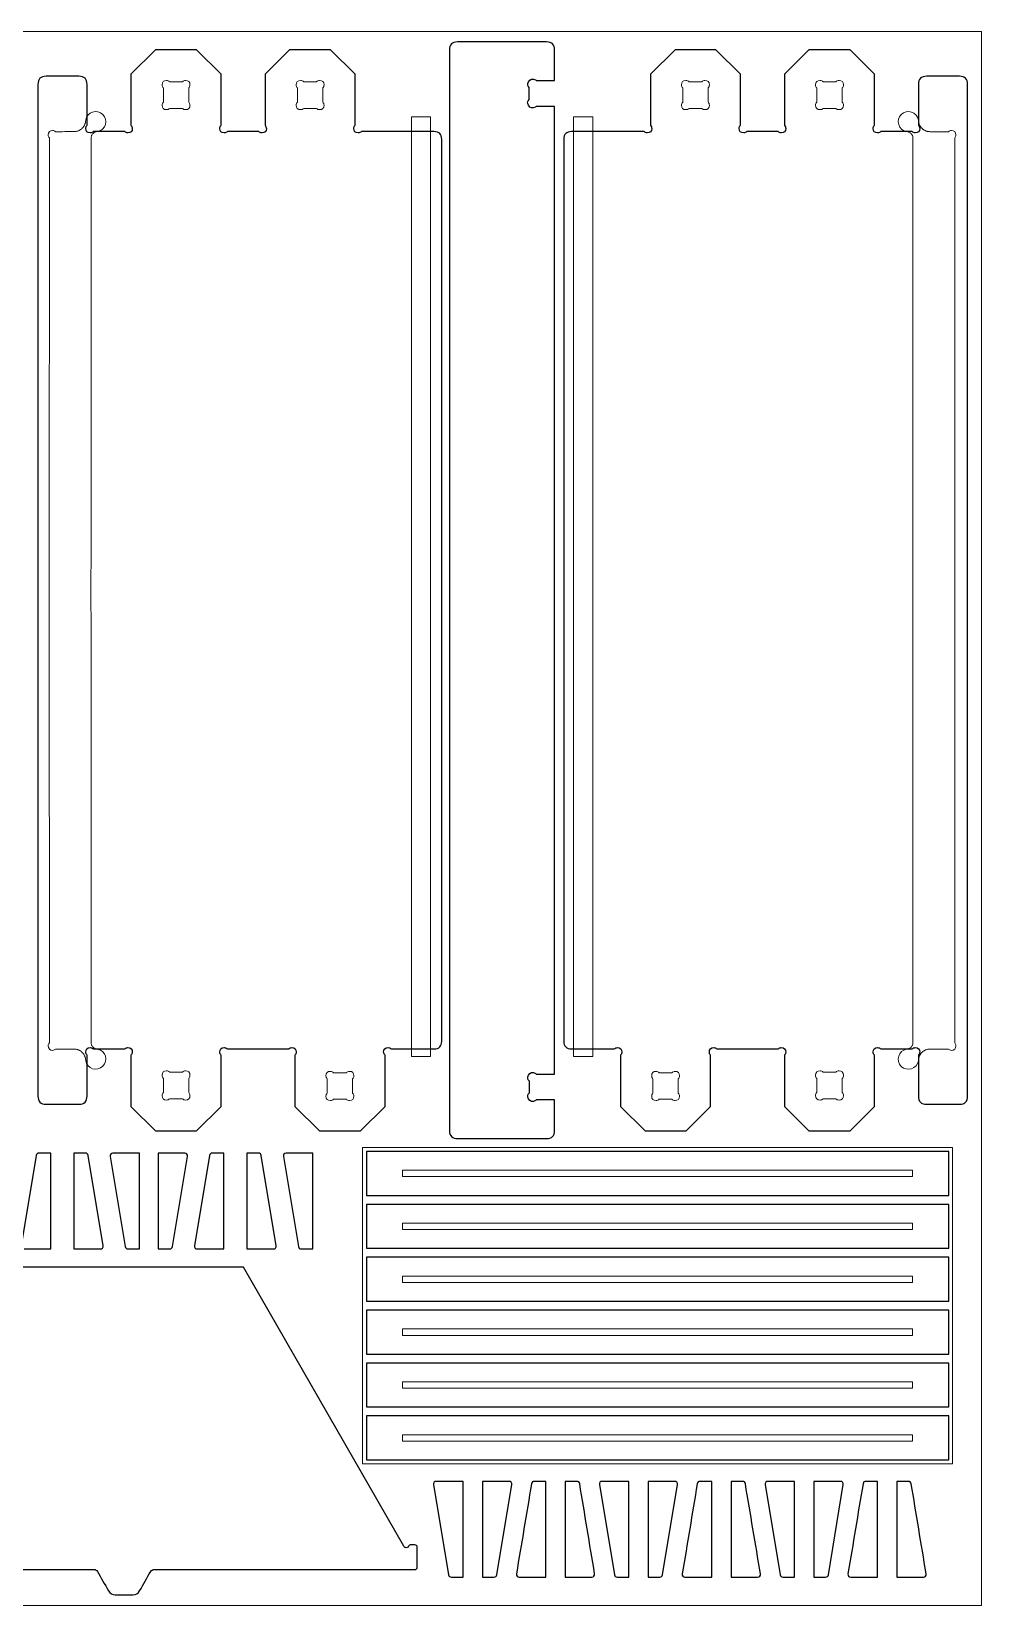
# Model space of a CAD drawing. Header units: millimetres. Extents: x 0 to 2438, y 0 to 1220.
# Drawn here: x 1702 to 2438, y 0 to 1220 of the extents above; entities that cross this region are included whole.
import ezdxf

# ---------------------------------------------------------------- set-up
doc = ezdxf.new("R2010")
doc.units = ezdxf.units.MM
doc.header["$MEASUREMENT"] = 0
doc.layers.add('Profile - outside', color=18, linetype='Continuous', true_color=0x000000)

msp = doc.modelspace()

# ---------------------------------------------------------------- linework, layer by layer
at = {"layer": 'Profile - outside', "color": 1, "lineweight": 0, "true_color": 0xff0007}
for p, q in [((0, 1220), (2438, 1220)), ((2438, 1220), (2438, 0)), ((2438, 0), (0, 0))]:
    msp.add_line(p, q, dxfattribs=at)
at = {"layer": 'Profile - outside', "color": 18, "true_color": 0x000000}
for p, q in [((2100.9, 1211.9), (2032, 1211.9)), ((1798, 1205.9), (1778.9, 1186.9)), ((1829.7, 1205.9), (1798, 1205.9)), ((1848.8, 1186.9), (1829.7, 1205.9)), ((1901.8, 1205.9), (1882.8, 1186.9)), ((1933.6, 1205.9), (1901.8, 1205.9)), ((1952.6, 1186.9), (1933.6, 1205.9)), ((2025.6, 1205.6), (2025.6, 368)), ((2107.2, 1181.9), (2107.2, 1205.6)), ((2200.5, 1205.9), (2181.4, 1186.9)), ((2232.2, 1205.9), (2200.5, 1205.9)), ((2251.3, 1186.9), (2232.2, 1205.9)), ((2304.3, 1205.9), (2285.3, 1186.9)), ((2336.1, 1205.9), (2304.3, 1205.9)), ((2355.1, 1186.9), (2336.1, 1205.9)), ((1738.6, 1185.3), (1713.2, 1185.3)), ((1778.9, 1186.9), (1778.9, 1147.3)), ((1848.8, 1147.3), (1848.8, 1186.9)), ((1882.8, 1186.9), (1882.8, 1147.3)), ((1952.6, 1147.3), (1952.6, 1186.9)), ((2181.4, 1186.9), (2181.4, 1147.3)), ((2251.3, 1147.3), (2251.3, 1186.9)), ((2285.3, 1186.9), (2285.3, 1147.3)), ((2355.1, 1147.3), (2355.1, 1186.9)), ((2420.9, 1185.3), (2395.5, 1185.3)), ((1706.8, 1178.9), (1706.8, 394.9)), ((1744.9, 1147.3), (1744.9, 1178.9)), ((2087.5, 1167.4), (2087.5, 1176.5)), ((2093, 1181.9), (2107.2, 1181.9)), ((2389.1, 1178.9), (2389.1, 1147.3)), ((2427.2, 394.9), (2427.2, 1178.9)), ((2107.2, 1161.9), (2092.9, 1161.9)), ((2107.2, 411.9), (2107.2, 1161.9)), ((1774.1, 1142.4), (1749.8, 1142.4)), ((1877.9, 1142.4), (1853.6, 1142.4)), ((2019.7, 437.4), (2019.7, 1136.4)), ((2114.3, 1136.4), (2114.3, 437.4)), ((2280.4, 1142.4), (2256.1, 1142.4)), ((2384.3, 1142.4), (2360, 1142.4)), ((1749.8, 431.4), (1774.1, 431.4)), ((1980.6, 431.4), (2013.7, 431.4)), ((2120.3, 431.4), (2153.4, 431.4)), ((2360, 431.4), (2384.3, 431.4)), ((1744.9, 394.9), (1744.9, 426.5)), ((1778.9, 426.5), (1778.9, 386.9)), ((1848.8, 386.9), (1848.8, 426.5)), ((1905.9, 426.5), (1905.9, 386.9)), ((1975.8, 386.9), (1975.8, 426.5)), ((2158.3, 426.5), (2158.3, 386.9)), ((2228.1, 386.9), (2228.1, 426.5)), ((2285.3, 426.5), (2285.3, 386.9)), ((2355.1, 386.9), (2355.1, 426.5)), ((2389.1, 426.5), (2389.1, 394.9)), ((2087.6, 397.3), (2087.6, 406.4)), ((2093, 411.9), (2107.2, 411.9)), ((2107.2, 391.9), (2093, 391.9)), ((2107.2, 368), (2107.2, 391.9)), ((1713.2, 388.5), (1738.6, 388.5)), ((1778.9, 386.9), (1798, 367.9)), ((1829.7, 367.9), (1848.8, 386.9)), ((1905.9, 386.9), (1925, 367.9)), ((1956.7, 367.9), (1975.8, 386.9)), ((2158.3, 386.9), (2177.3, 367.9)), ((2209.1, 367.9), (2228.1, 386.9)), ((2285.3, 386.9), (2304.3, 367.9)), ((2336.1, 367.9), (2355.1, 386.9)), ((2395.5, 388.5), (2420.9, 388.5)), ((1798, 367.9), (1829.7, 367.9)), ((1925, 367.9), (1956.7, 367.9)), ((2177.3, 367.9), (2209.1, 367.9)), ((2304.3, 367.9), (2336.1, 367.9)), ((2032, 361.9), (2100.9, 361.9)), ((1705.5, 348.7), (1693.9, 278.9)), ((1716.7, 350.6), (1707.6, 350.6)), ((1716.7, 276.4), (1716.7, 350.6)), ((1743.5, 350.6), (1734.5, 350.6)), ((1734.5, 350.6), (1734.5, 276.4)), ((1757.3, 278.9), (1745.6, 348.7)), ((1762.7, 348), (1774.4, 278.2)), ((1785.5, 350.6), (1764.9, 350.6)), ((1785.5, 276.4), (1785.5, 350.6)), ((1799.9, 350.6), (1799.9, 276.4)), ((1820.5, 350.6), (1799.9, 350.6)), ((1811, 278.2), (1822.7, 348)), ((1839.7, 348.7), (1828.1, 278.9)), ((1850.9, 350.6), (1841.9, 350.6)), ((1850.9, 276.4), (1850.9, 350.6)), ((1877.7, 350.6), (1868.7, 350.6)), ((1868.7, 350.6), (1868.7, 276.4)), ((1891.5, 278.9), (1879.9, 348.7)), ((1897, 348), (1908.6, 278.2)), ((1919.8, 350.6), (1899.1, 350.6)), ((1919.8, 276.4), (1919.8, 350.6)), ((2412.6, 351.9), (1961.3, 351.9)), ((1961.3, 351.9), (1961.3, 317.9)), ((2412.6, 317.9), (2412.6, 351.9)), ((1961.3, 317.9), (2412.6, 317.9)), ((2412.6, 310.9), (1961.3, 310.9)), ((1961.3, 310.9), (1961.3, 276.9)), ((2412.6, 276.9), (2412.6, 310.9)), ((1696, 276.4), (1716.7, 276.4)), ((1734.5, 276.4), (1755.1, 276.4)), ((1776.5, 276.4), (1785.5, 276.4)), ((1799.9, 276.4), (1808.9, 276.4)), ((1830.2, 276.4), (1850.9, 276.4)), ((1868.7, 276.4), (1889.4, 276.4)), ((1910.7, 276.4), (1919.8, 276.4)), ((1961.3, 276.9), (2412.6, 276.9)), ((2412.6, 269.9), (1961.3, 269.9)), ((1961.3, 269.9), (1961.3, 235.9)), ((2412.6, 235.9), (2412.6, 269.9)), ((1866, 262.3), (1680.8, 262.3)), ((1990.4, 45.9), (1866, 262.3)), ((1961.3, 235.9), (2412.6, 235.9)), ((2412.6, 228.9), (1961.3, 228.9)), ((1961.3, 228.9), (1961.3, 194.9)), ((2412.6, 194.9), (2412.6, 228.9)), ((1961.3, 194.9), (2412.6, 194.9)), ((2412.6, 187.9), (1961.3, 187.9)), ((1961.3, 187.9), (1961.3, 153.9)), ((2412.6, 153.9), (2412.6, 187.9)), ((1961.3, 153.9), (2412.6, 153.9)), ((2412.6, 146.9), (1961.3, 146.9)), ((1961.3, 146.9), (1961.3, 112.9)), ((2412.6, 112.9), (2412.6, 146.9)), ((1961.3, 112.9), (2412.6, 112.9)), ((2013.4, 93.7), (2025, 23.8)), ((2036.2, 96.2), (2015.5, 96.2)), ((2036.2, 22), (2036.2, 96.2)), ((2051.2, 96.2), (2051.2, 22)), ((2071.9, 96.2), (2051.2, 96.2)), ((2062.4, 23.8), (2074, 93.7)), ((2100.4, 96.2), (2091.4, 96.2)), ((2100.4, 22), (2100.4, 96.2)), ((2124.4, 96.2), (2115.4, 96.2)), ((2115.4, 96.2), (2115.4, 22)), ((2141.9, 93.7), (2153.5, 23.8)), ((2164.6, 96.2), (2144, 96.2)), ((2164.6, 22), (2164.6, 96.2)), ((2179.7, 96.2), (2179.7, 22)), ((2200.3, 96.2), (2179.7, 96.2)), ((2190.8, 23.8), (2202.5, 93.7)), ((2228.9, 96.2), (2219.9, 96.2)), ((2228.9, 22), (2228.9, 96.2)), ((2252.9, 96.2), (2243.9, 96.2)), ((2243.9, 96.2), (2243.9, 22)), ((2270.3, 93.7), (2281.9, 23.8)), ((2293.1, 96.2), (2272.5, 96.2)), ((2293.1, 22), (2293.1, 96.2)), ((2308.1, 96.2), (2308.1, 22)), ((2328.8, 96.2), (2308.1, 96.2)), ((2319.3, 23.8), (2330.9, 93.7)), ((2357.3, 96.2), (2348.3, 96.2)), ((2357.3, 22), (2357.3, 96.2)), ((2381.3, 96.2), (2372.3, 96.2)), ((2372.3, 96.2), (2372.3, 22)), ((1998.7, 47), (1995.7, 47)), ((2000.7, 29.9), (2000.7, 45)), ((1796.8, 27.9), (1998.7, 27.9)), ((2027.2, 22), (2036.2, 22)), ((2051.2, 22), (2060.2, 22)), ((2079.8, 22), (2100.4, 22)), ((2115.4, 22), (2136.1, 22)), ((2155.6, 22), (2164.6, 22)), ((2179.7, 22), (2188.7, 22)), ((2208.2, 22), (2228.9, 22)), ((2243.9, 22), (2264.5, 22)), ((2284.1, 22), (2293.1, 22)), ((2308.1, 22), (2317.1, 22)), ((2336.7, 22), (2357.3, 22)), ((2372.3, 22), (2393, 22)), ((1766.7, 8.4), (1780.4, 8.4))]:
    msp.add_line(p, q, dxfattribs=at)
at = {"layer": 'Profile - outside', "color": 30, "lineweight": 0, "true_color": 0xff7f00}
for p, q in [((1804, 1176.2), (1804, 1165.3)), ((1818.7, 1181), (1808.9, 1181)), ((1823.6, 1165.3), (1823.6, 1176.2)), ((1907.9, 1165.3), (1907.9, 1176.2)), ((1912.8, 1181), (1922.6, 1181)), ((1927.5, 1176.2), (1927.5, 1165.3)), ((2206.5, 1176.2), (2206.5, 1165.3)), ((2221.2, 1181), (2211.4, 1181)), ((2226.1, 1165.3), (2226.1, 1176.2)), ((2310.4, 1165.3), (2310.4, 1176.2)), ((2315.3, 1181), (2325.1, 1181)), ((2330, 1176.2), (2330, 1165.3)), ((1808.9, 1160.4), (1818.7, 1160.4)), ((1922.6, 1160.4), (1912.8, 1160.4)), ((2211.4, 1160.4), (2221.2, 1160.4)), ((2325.1, 1160.4), (2315.3, 1160.4)), ((1804, 397.6), (1804, 408.5)), ((1808.9, 413.4), (1818.7, 413.4)), ((1823.6, 408.5), (1823.6, 397.6)), ((1931, 408.1), (1931, 397.2)), ((1945.8, 413), (1935.9, 413)), ((1950.6, 397.2), (1950.6, 408.2)), ((2183.4, 397.2), (2183.4, 408.2)), ((2188.2, 413), (2198.1, 413)), ((2203, 408.1), (2203, 397.2)), ((2310.4, 408.5), (2310.4, 397.6)), ((2325.1, 413.4), (2315.3, 413.4)), ((2330, 397.6), (2330, 408.5)), ((1818.7, 392.8), (1808.9, 392.8)), ((1935.9, 392.4), (1945.8, 392.4)), ((2198.1, 392.4), (2188.2, 392.4)), ((2315.3, 392.8), (2325.1, 392.8))]:
    msp.add_line(p, q, dxfattribs=at)
at = {"layer": 'Profile - outside', "color": 5, "lineweight": 0, "true_color": 0x0000ff}
for p, q in [((1996.2, 1153.8), (2011, 1153.8)), ((1996.2, 425.6), (1996.2, 1153.8)), ((2011, 1153.8), (2011, 425.6)), ((2121.9, 425.6), (2121.9, 1153.8)), ((2121.9, 1153.8), (2136.7, 1153.8)), ((2136.7, 1153.8), (2136.7, 425.6)), ((2011, 425.6), (1996.2, 425.6)), ((2136.7, 425.6), (2121.9, 425.6))]:
    msp.add_line(p, q, dxfattribs=at)
at = {"layer": 'Profile - outside', "color": 4, "lineweight": 0, "true_color": 0x00ffff}
for p, q in [((2415.6, 354.9), (1958.3, 354.9)), ((1958.3, 354.9), (1958.3, 109.9)), ((2415.6, 109.9), (2415.6, 354.9)), ((1989.2, 332.4), (1989.2, 337.4)), ((1989.2, 337.4), (2384.6, 337.4)), ((2384.6, 332.4), (1989.2, 332.4)), ((2384.6, 337.4), (2384.6, 332.4)), ((1989.2, 291.4), (1989.2, 296.4)), ((1989.2, 296.4), (2384.6, 296.4)), ((2384.6, 296.4), (2384.6, 291.4)), ((2384.6, 291.4), (1989.2, 291.4)), ((1989.2, 250.4), (1989.2, 255.4)), ((1989.2, 255.4), (2384.6, 255.4)), ((2384.6, 250.4), (1989.2, 250.4)), ((2384.6, 255.4), (2384.6, 250.4)), ((1989.2, 209.4), (1989.2, 214.4)), ((1989.2, 214.4), (2384.6, 214.4)), ((2384.6, 209.4), (1989.2, 209.4)), ((2384.6, 214.4), (2384.6, 209.4)), ((1989.2, 168.4), (1989.2, 173.4)), ((1989.2, 173.4), (2384.6, 173.4)), ((2384.6, 173.4), (2384.6, 168.4)), ((2384.6, 168.4), (1989.2, 168.4)), ((1989.2, 127.4), (1989.2, 132.4)), ((1989.2, 132.4), (2384.6, 132.4)), ((2384.6, 127.4), (1989.2, 127.4)), ((2384.6, 132.4), (2384.6, 127.4)), ((1958.3, 109.9), (2415.6, 109.9))]:
    msp.add_line(p, q, dxfattribs=at)
at = {"layer": 'Profile - outside', "color": 5, "lineweight": 0, "true_color": 0x0000ff}
for points in [[(1715.7, 436.2), (1715.6, 786.8), (1715.7, 1137.5)], [(2417.2, 1137.5), (2417.2, 786.8), (2417.2, 436.2)]]:
    msp.add_lwpolyline(points, dxfattribs=at)
at = {"layer": 'Profile - outside', "color": 18, "true_color": 0x000000}
for points in [[(1853.6, 431.4), (1858.3, 431.4), (1896.4, 431.4), (1901.1, 431.4)], [(2233, 431.4), (2237.6, 431.4), (2275.7, 431.4), (2280.4, 431.4)]]:
    msp.add_lwpolyline(points, dxfattribs=at)
for points in [[(2032, 1211.9), (2027.7, 1211.9), (2025.6, 1209.8), (2025.6, 1205.6)], [(2107.2, 1205.6), (2107.2, 1209.8), (2105.1, 1211.9), (2100.9, 1211.9)], [(1713.2, 1185.3), (1708.9, 1185.3), (1706.8, 1183.2), (1706.8, 1178.9)], [(1744.9, 1178.9), (1744.9, 1183.2), (1742.8, 1185.3), (1738.6, 1185.3)], [(2087, 1181), (2088.3, 1183.3), (2090.1, 1183.8), (2092.4, 1182.5)], [(2395.5, 1185.3), (2391.2, 1185.3), (2389.1, 1183.2), (2389.1, 1178.9)], [(2427.2, 1178.9), (2427.2, 1183.2), (2425.1, 1185.3), (2420.9, 1185.3)], [(2087.5, 1176.5), (2086.2, 1177.8), (2086, 1179.3), (2087, 1181)], [(2092.4, 1182.5), (2092.7, 1182.3), (2092.9, 1182.1), (2093, 1181.9)], [(2086.9, 1162.8), (2085.9, 1164.5), (2086.1, 1166.1), (2087.5, 1167.4)], [(2092.3, 1161.4), (2090, 1160), (2088.2, 1160.5), (2086.9, 1162.8)], [(2092.9, 1161.9), (2092.8, 1161.7), (2092.6, 1161.5), (2092.3, 1161.4)], [(1743.9, 1144.8), (1743.9, 1145.8), (1744.2, 1146.6), (1744.9, 1147.3)], [(1778.9, 1147.3), (1779.6, 1146.6), (1779.9, 1145.8), (1779.9, 1144.8)], [(1847.7, 1144.8), (1847.7, 1145.8), (1848.1, 1146.6), (1848.8, 1147.3)], [(1882.8, 1147.3), (1883.4, 1146.6), (1883.8, 1145.8), (1883.8, 1144.8)], [(1951.6, 1144.8), (1951.6, 1145.8), (1951.9, 1146.6), (1952.6, 1147.3)], [(2181.4, 1147.3), (2182.1, 1146.6), (2182.4, 1145.8), (2182.4, 1144.8)], [(2250.2, 1144.8), (2250.2, 1145.8), (2250.6, 1146.6), (2251.3, 1147.3)], [(2285.3, 1147.3), (2285.9, 1146.6), (2286.3, 1145.8), (2286.3, 1144.8)], [(2354.1, 1144.8), (2354.1, 1145.8), (2354.4, 1146.6), (2355.1, 1147.3)], [(2389.1, 1147.3), (2389.8, 1146.6), (2390.1, 1145.8), (2390.1, 1144.8)], [(1747.3, 1141.4), (1745, 1141.4), (1743.9, 1142.5), (1743.9, 1144.8)], [(1749.8, 1142.4), (1749.1, 1141.7), (1748.3, 1141.4), (1747.3, 1141.4)], [(1776.5, 1141.4), (1775.5, 1141.4), (1774.7, 1141.7), (1774.1, 1142.4)], [(1779.9, 1144.8), (1779.9, 1142.5), (1778.8, 1141.4), (1776.5, 1141.4)], [(1851.2, 1141.4), (1848.9, 1141.4), (1847.7, 1142.5), (1847.7, 1144.8)], [(1853.6, 1142.4), (1852.9, 1141.7), (1852.1, 1141.4), (1851.2, 1141.4)], [(1880.3, 1141.4), (1879.4, 1141.4), (1878.6, 1141.7), (1877.9, 1142.4)], [(1883.8, 1144.8), (1883.8, 1142.5), (1882.6, 1141.4), (1880.3, 1141.4)], [(1955, 1141.4), (1952.7, 1141.4), (1951.6, 1142.5), (1951.6, 1144.8)], [(1957.5, 1142.4), (1956.8, 1141.7), (1956, 1141.4), (1955, 1141.4)], [(2013.7, 1142.4), (1995, 1142.4), (1976.2, 1142.4), (1957.5, 1142.4)], [(2019.7, 1136.4), (2019.7, 1140.4), (2017.7, 1142.4), (2013.7, 1142.4)], [(2120.3, 1142.4), (2116.3, 1142.4), (2114.3, 1140.4), (2114.3, 1136.4)], [(2176.6, 1142.4), (2157.8, 1142.4), (2139.1, 1142.4), (2120.3, 1142.4)], [(2179, 1141.4), (2178, 1141.4), (2177.2, 1141.7), (2176.6, 1142.4)], [(2182.4, 1144.8), (2182.4, 1142.5), (2181.3, 1141.4), (2179, 1141.4)], [(2253.7, 1141.4), (2251.4, 1141.4), (2250.2, 1142.5), (2250.2, 1144.8)], [(2256.1, 1142.4), (2255.4, 1141.7), (2254.6, 1141.4), (2253.7, 1141.4)], [(2282.8, 1141.4), (2281.9, 1141.4), (2281.1, 1141.7), (2280.4, 1142.4)], [(2286.3, 1144.8), (2286.3, 1142.5), (2285.1, 1141.4), (2282.8, 1141.4)], [(2357.5, 1141.4), (2355.2, 1141.4), (2354.1, 1142.5), (2354.1, 1144.8)], [(2360, 1142.4), (2359.3, 1141.7), (2358.5, 1141.4), (2357.5, 1141.4)], [(2386.7, 1141.4), (2385.7, 1141.4), (2384.9, 1141.7), (2384.3, 1142.4)], [(2390.1, 1144.8), (2390.1, 1142.5), (2389, 1141.4), (2386.7, 1141.4)], [(1743.9, 429), (1743.9, 431.2), (1745, 432.4), (1747.3, 432.4)], [(1744.9, 426.5), (1744.2, 427.2), (1743.9, 428), (1743.9, 429)], [(1747.3, 432.4), (1748.3, 432.4), (1749.1, 432), (1749.8, 431.4)], [(1774.1, 431.4), (1774.7, 432), (1775.5, 432.4), (1776.5, 432.4)], [(1776.5, 432.4), (1778.8, 432.4), (1779.9, 431.2), (1779.9, 429)], [(1779.9, 429), (1779.9, 428), (1779.6, 427.2), (1778.9, 426.5)], [(1847.7, 429), (1847.7, 431.2), (1848.9, 432.4), (1851.2, 432.4)], [(1848.8, 426.5), (1848.1, 427.2), (1847.7, 428), (1847.7, 429)], [(1851.2, 432.4), (1852.1, 432.4), (1852.9, 432), (1853.6, 431.4)], [(1901.1, 431.4), (1901.7, 432), (1902.5, 432.4), (1903.5, 432.4)], [(1903.5, 432.4), (1905.8, 432.4), (1906.9, 431.2), (1906.9, 429)], [(1906.9, 429), (1906.9, 428), (1906.6, 427.2), (1905.9, 426.5)], [(1974.7, 429), (1974.7, 431.2), (1975.9, 432.4), (1978.2, 432.4)], [(1975.8, 426.5), (1975.1, 427.2), (1974.7, 428), (1974.7, 429)], [(1978.2, 432.4), (1979.1, 432.4), (1979.9, 432), (1980.6, 431.4)], [(2013.7, 431.4), (2017.7, 431.4), (2019.7, 433.4), (2019.7, 437.4)], [(2114.3, 437.4), (2114.3, 433.4), (2116.3, 431.4), (2120.3, 431.4)], [(2153.4, 431.4), (2154.1, 432), (2154.9, 432.4), (2155.8, 432.4)], [(2155.8, 432.4), (2158.1, 432.4), (2159.3, 431.2), (2159.3, 429)], [(2159.3, 429), (2159.3, 428), (2158.9, 427.2), (2158.3, 426.5)], [(2227.1, 429), (2227.1, 431.2), (2228.2, 432.4), (2230.5, 432.4)], [(2228.1, 426.5), (2227.4, 427.2), (2227.1, 428), (2227.1, 429)], [(2230.5, 432.4), (2231.5, 432.4), (2232.3, 432), (2233, 431.4)], [(2280.4, 431.4), (2281.1, 432), (2281.9, 432.4), (2282.8, 432.4)], [(2282.8, 432.4), (2285.1, 432.4), (2286.3, 431.2), (2286.3, 429)], [(2286.3, 429), (2286.3, 428), (2285.9, 427.2), (2285.3, 426.5)], [(2354.1, 429), (2354.1, 431.2), (2355.2, 432.4), (2357.5, 432.4)], [(2355.1, 426.5), (2354.4, 427.2), (2354.1, 428), (2354.1, 429)], [(2357.5, 432.4), (2358.5, 432.4), (2359.3, 432), (2360, 431.4)], [(2384.3, 431.4), (2384.9, 432), (2385.7, 432.4), (2386.7, 432.4)], [(2386.7, 432.4), (2389, 432.4), (2390.1, 431.2), (2390.1, 429)], [(2390.1, 429), (2390.1, 428), (2389.8, 427.2), (2389.1, 426.5)], [(2087.6, 406.4), (2086.2, 407.7), (2086, 409.3), (2087, 411)], [(2087, 411), (2088.3, 413.3), (2090.1, 413.7), (2092.4, 412.4)], [(2092.4, 412.4), (2092.7, 412.3), (2092.9, 412.1), (2093, 411.9)], [(1706.8, 394.9), (1706.8, 390.6), (1708.9, 388.5), (1713.2, 388.5)], [(1738.6, 388.5), (1742.8, 388.5), (1744.9, 390.6), (1744.9, 394.9)], [(2087, 392.8), (2086, 394.5), (2086.2, 396), (2087.6, 397.3)], [(2092.4, 391.3), (2090.1, 390), (2088.3, 390.5), (2087, 392.8)], [(2093, 391.9), (2092.9, 391.7), (2092.7, 391.5), (2092.4, 391.3)], [(2389.1, 394.9), (2389.1, 390.6), (2391.2, 388.5), (2395.5, 388.5)], [(2420.9, 388.5), (2425.1, 388.5), (2427.2, 390.6), (2427.2, 394.9)], [(2025.6, 368), (2025.8, 363.9), (2027.9, 361.9), (2032, 361.9)], [(2100.9, 361.9), (2105, 361.9), (2107.1, 363.9), (2107.2, 368)], [(1707.6, 350.6), (1706.4, 350.6), (1705.7, 350), (1705.5, 348.7)], [(1745.6, 348.7), (1745.4, 350), (1744.7, 350.6), (1743.5, 350.6)], [(1763.2, 349.8), (1762.8, 349.3), (1762.6, 348.7), (1762.7, 348)], [(1764.9, 350.6), (1764.2, 350.6), (1763.6, 350.3), (1763.2, 349.8)], [(1822.2, 349.8), (1821.7, 350.3), (1821.2, 350.6), (1820.5, 350.6)], [(1822.7, 348), (1822.8, 348.7), (1822.6, 349.3), (1822.2, 349.8)], [(1841.9, 350.6), (1840.7, 350.6), (1839.9, 350), (1839.7, 348.7)], [(1879.9, 348.7), (1879.7, 350), (1878.9, 350.6), (1877.7, 350.6)], [(1897.4, 349.8), (1897, 349.3), (1896.8, 348.7), (1897, 348)], [(1899.1, 350.6), (1898.4, 350.6), (1897.9, 350.3), (1897.4, 349.8)], [(1755.1, 276.4), (1755.8, 276.4), (1756.3, 276.6), (1756.8, 277.1)], [(1756.8, 277.1), (1757.2, 277.6), (1757.4, 278.2), (1757.3, 278.9)], [(1774.4, 278.2), (1774.6, 277), (1775.3, 276.4), (1776.5, 276.4)], [(1808.9, 276.4), (1810.1, 276.4), (1810.8, 277), (1811, 278.2)], [(1828.1, 278.9), (1828, 278.2), (1828.2, 277.6), (1828.6, 277.1)], [(1828.6, 277.1), (1829, 276.6), (1829.6, 276.4), (1830.2, 276.4)], [(1889.4, 276.4), (1890, 276.4), (1890.6, 276.6), (1891, 277.1)], [(1891, 277.1), (1891.5, 277.6), (1891.6, 278.2), (1891.5, 278.9)], [(1908.6, 278.2), (1908.8, 277), (1909.5, 276.4), (1910.7, 276.4)], [(2013.9, 95.5), (2013.4, 94.9), (2013.3, 94.4), (2013.4, 93.7)], [(2015.5, 96.2), (2014.9, 96.2), (2014.3, 96), (2013.9, 95.5)], [(2073.5, 95.5), (2073.1, 96), (2072.5, 96.2), (2071.9, 96.2)], [(2074, 93.7), (2074.1, 94.4), (2073.9, 94.9), (2073.5, 95.5)], [(2089.3, 94.4), (2085.4, 71.1), (2081.5, 47.8), (2077.6, 24.6)], [(2091.4, 96.2), (2090.2, 96.2), (2089.5, 95.6), (2089.3, 94.4)], [(2126.6, 94.4), (2126.4, 95.6), (2125.7, 96.2), (2124.4, 96.2)], [(2138.2, 24.6), (2134.3, 47.8), (2130.5, 71.1), (2126.6, 94.4)], [(2142.3, 95.5), (2141.9, 94.9), (2141.7, 94.4), (2141.9, 93.7)], [(2144, 96.2), (2143.3, 96.2), (2142.8, 96), (2142.3, 95.5)], [(2202, 95.5), (2201.5, 96), (2201, 96.2), (2200.3, 96.2)], [(2202.5, 93.7), (2202.6, 94.4), (2202.4, 94.9), (2202, 95.5)], [(2217.7, 94.4), (2213.8, 71.1), (2210, 47.8), (2206.1, 24.6)], [(2219.9, 96.2), (2218.6, 96.2), (2217.9, 95.6), (2217.7, 94.4)], [(2255, 94.4), (2254.8, 95.6), (2254.1, 96.2), (2252.9, 96.2)], [(2266.7, 24.6), (2262.8, 47.8), (2258.9, 71.1), (2255, 94.4)], [(2270.8, 95.5), (2270.4, 94.9), (2270.2, 94.4), (2270.3, 93.7)], [(2272.5, 96.2), (2271.8, 96.2), (2271.2, 96), (2270.8, 95.5)], [(2330.4, 95.5), (2330, 96), (2329.4, 96.2), (2328.8, 96.2)], [(2330.9, 93.7), (2331, 94.4), (2330.9, 94.9), (2330.4, 95.5)], [(2346.2, 94.4), (2342.3, 71.1), (2338.4, 47.8), (2334.5, 24.6)], [(2348.3, 96.2), (2347.1, 96.2), (2346.4, 95.6), (2346.2, 94.4)], [(2383.5, 94.4), (2383.3, 95.6), (2382.6, 96.2), (2381.3, 96.2)], [(2395.1, 24.6), (2391.2, 47.8), (2387.4, 71.1), (2383.5, 94.4)], [(1992.2, 44.8), (1991.3, 44.8), (1990.7, 45.1), (1990.4, 45.9)], [(1993.9, 45.9), (1993.6, 45.1), (1993, 44.8), (1992.2, 44.8)], [(1995.7, 47), (1994.9, 47), (1994.3, 46.6), (1993.9, 45.9)], [(2000.7, 45), (2000.7, 46.4), (2000, 47), (1998.7, 47)], [(1548.4, 27.9), (1615.7, 27.9), (1683, 27.9), (1750.3, 27.9)], [(1750.3, 27.9), (1751.4, 27.9), (1752.3, 27.4), (1752.9, 26.4)], [(1752.9, 26.4), (1755.7, 21.4), (1758.6, 16.4), (1761.5, 11.4)], [(1785.6, 11.4), (1788.5, 16.4), (1791.3, 21.4), (1794.2, 26.4)], [(1794.2, 26.4), (1794.8, 27.4), (1795.7, 27.9), (1796.8, 27.9)], [(1998.7, 27.9), (2000, 27.9), (2000.7, 28.6), (2000.7, 29.9)], [(2077.6, 24.6), (2077.5, 23.9), (2077.7, 23.3), (2078.1, 22.8)], [(2137.7, 22.8), (2138.2, 23.3), (2138.3, 23.9), (2138.2, 24.6)], [(2206.1, 24.6), (2206, 23.9), (2206.1, 23.3), (2206.6, 22.8)], [(2266.2, 22.8), (2266.6, 23.3), (2266.8, 23.9), (2266.7, 24.6)], [(2334.5, 24.6), (2334.4, 23.9), (2334.6, 23.3), (2335, 22.8)], [(2394.6, 22.8), (2395.1, 23.3), (2395.2, 23.9), (2395.1, 24.6)], [(2025, 23.8), (2025.2, 22.6), (2026, 22), (2027.2, 22)], [(2060.2, 22), (2061.4, 22), (2062.2, 22.6), (2062.4, 23.8)], [(2078.1, 22.8), (2078.5, 22.3), (2079.1, 22), (2079.8, 22)], [(2136.1, 22), (2136.7, 22), (2137.3, 22.3), (2137.7, 22.8)], [(2153.5, 23.8), (2153.7, 22.6), (2154.4, 22), (2155.6, 22)], [(2188.7, 22), (2189.9, 22), (2190.6, 22.6), (2190.8, 23.8)], [(2206.6, 22.8), (2207, 22.3), (2207.6, 22), (2208.2, 22)], [(2264.5, 22), (2265.2, 22), (2265.8, 22.3), (2266.2, 22.8)], [(2281.9, 23.8), (2282.1, 22.6), (2282.9, 22), (2284.1, 22)], [(2317.1, 22), (2318.3, 22), (2319.1, 22.6), (2319.3, 23.8)], [(2335, 22.8), (2335.5, 22.3), (2336, 22), (2336.7, 22)], [(2393, 22), (2393.7, 22), (2394.2, 22.3), (2394.6, 22.8)], [(1761.5, 11.4), (1762.7, 9.4), (1764.4, 8.4), (1766.7, 8.4)], [(1780.4, 8.4), (1782.7, 8.4), (1784.4, 9.4), (1785.6, 11.4)]]:
    msp.add_open_spline(points, degree=3, dxfattribs=at)
at = {"layer": 'Profile - outside', "color": 30, "lineweight": 0, "true_color": 0xff7f00}
for points in [[(1806.4, 1182), (1804.2, 1182), (1803, 1180.9), (1803, 1178.6)], [(1803, 1178.6), (1803, 1177.7), (1803.3, 1176.8), (1804, 1176.2)], [(1808.9, 1181), (1808.2, 1181.7), (1807.4, 1182), (1806.4, 1182)], [(1821.1, 1182), (1820.2, 1182), (1819.4, 1181.7), (1818.7, 1181)], [(1824.6, 1178.6), (1824.6, 1180.9), (1823.4, 1182), (1821.1, 1182)], [(1823.6, 1176.2), (1824.2, 1176.8), (1824.6, 1177.7), (1824.6, 1178.6)], [(1906.9, 1178.6), (1906.9, 1180.9), (1908.1, 1182), (1910.4, 1182)], [(1907.9, 1176.2), (1907.3, 1176.8), (1906.9, 1177.7), (1906.9, 1178.6)], [(1910.4, 1182), (1911.3, 1182), (1912.1, 1181.7), (1912.8, 1181)], [(1922.6, 1181), (1923.3, 1181.7), (1924.1, 1182), (1925.1, 1182)], [(1925.1, 1182), (1927.4, 1182), (1928.5, 1180.9), (1928.5, 1178.6)], [(1928.5, 1178.6), (1928.5, 1177.7), (1928.2, 1176.8), (1927.5, 1176.2)], [(2208.9, 1182), (2206.7, 1182), (2205.5, 1180.9), (2205.5, 1178.6)], [(2205.5, 1178.6), (2205.5, 1177.7), (2205.8, 1176.8), (2206.5, 1176.2)], [(2211.4, 1181), (2210.7, 1181.7), (2209.9, 1182), (2208.9, 1182)], [(2223.7, 1182), (2222.7, 1182), (2221.9, 1181.7), (2221.2, 1181)], [(2227.1, 1178.6), (2227.1, 1180.9), (2225.9, 1182), (2223.7, 1182)], [(2226.1, 1176.2), (2226.7, 1176.8), (2227.1, 1177.7), (2227.1, 1178.6)], [(2309.4, 1178.6), (2309.4, 1180.9), (2310.6, 1182), (2312.9, 1182)], [(2310.4, 1176.2), (2309.8, 1176.8), (2309.4, 1177.7), (2309.4, 1178.6)], [(2312.9, 1182), (2313.8, 1182), (2314.6, 1181.7), (2315.3, 1181)], [(2325.1, 1181), (2325.8, 1181.7), (2326.6, 1182), (2327.6, 1182)], [(2327.6, 1182), (2329.9, 1182), (2331, 1180.9), (2331, 1178.6)], [(2331, 1178.6), (2331, 1177.7), (2330.7, 1176.8), (2330, 1176.2)], [(1804, 1165.3), (1803.3, 1164.6), (1803, 1163.8), (1803, 1162.8)], [(1803, 1162.8), (1803, 1160.5), (1804.2, 1159.4), (1806.4, 1159.4)], [(1806.4, 1159.4), (1807.4, 1159.4), (1808.2, 1159.7), (1808.9, 1160.4)], [(1818.7, 1160.4), (1819.4, 1159.7), (1820.2, 1159.4), (1821.2, 1159.4)], [(1821.2, 1159.4), (1823.4, 1159.4), (1824.6, 1160.5), (1824.6, 1162.8)], [(1824.6, 1162.8), (1824.6, 1163.8), (1824.2, 1164.6), (1823.6, 1165.3)], [(1906.9, 1162.8), (1906.9, 1163.8), (1907.3, 1164.6), (1907.9, 1165.3)], [(1910.4, 1159.4), (1908.1, 1159.4), (1906.9, 1160.5), (1906.9, 1162.8)], [(1912.8, 1160.4), (1912.1, 1159.7), (1911.3, 1159.4), (1910.4, 1159.4)], [(1925.1, 1159.4), (1924.1, 1159.4), (1923.3, 1159.7), (1922.6, 1160.4)], [(1928.5, 1162.8), (1928.5, 1160.5), (1927.3, 1159.4), (1925.1, 1159.4)], [(1927.5, 1165.3), (1928.2, 1164.6), (1928.5, 1163.8), (1928.5, 1162.8)], [(2206.5, 1165.3), (2205.8, 1164.6), (2205.5, 1163.8), (2205.5, 1162.8)], [(2205.5, 1162.8), (2205.5, 1160.5), (2206.7, 1159.4), (2208.9, 1159.4)], [(2208.9, 1159.4), (2209.9, 1159.4), (2210.7, 1159.7), (2211.4, 1160.4)], [(2221.2, 1160.4), (2221.9, 1159.7), (2222.7, 1159.4), (2223.7, 1159.4)], [(2223.7, 1159.4), (2225.9, 1159.4), (2227.1, 1160.5), (2227.1, 1162.8)], [(2227.1, 1162.8), (2227.1, 1163.8), (2226.7, 1164.6), (2226.1, 1165.3)], [(2309.4, 1162.8), (2309.4, 1163.8), (2309.8, 1164.6), (2310.4, 1165.3)], [(2312.9, 1159.4), (2310.6, 1159.4), (2309.4, 1160.5), (2309.4, 1162.8)], [(2315.3, 1160.4), (2314.6, 1159.7), (2313.8, 1159.4), (2312.9, 1159.4)], [(2327.6, 1159.4), (2326.6, 1159.4), (2325.8, 1159.7), (2325.1, 1160.4)], [(2331, 1162.8), (2331, 1160.5), (2329.8, 1159.4), (2327.6, 1159.4)], [(2330, 1165.3), (2330.7, 1164.6), (2331, 1163.8), (2331, 1162.8)], [(1803, 411), (1803, 413.2), (1804.2, 414.4), (1806.4, 414.4)], [(1804, 408.5), (1803.3, 409.2), (1803, 410), (1803, 411)], [(1806.4, 414.4), (1807.4, 414.4), (1808.2, 414.1), (1808.9, 413.4)], [(1818.7, 413.4), (1819.4, 414), (1820.2, 414.4), (1821.2, 414.4)], [(1821.2, 414.4), (1823.4, 414.4), (1824.6, 413.2), (1824.6, 411)], [(1824.6, 411), (1824.6, 410), (1824.2, 409.2), (1823.6, 408.5)], [(1933.5, 414), (1931.2, 414), (1930, 412.9), (1930, 410.6)], [(1930, 410.6), (1930, 409.6), (1930.4, 408.8), (1931, 408.1)], [(1935.9, 413), (1935.2, 413.7), (1934.4, 414), (1933.5, 414)], [(1948.2, 414), (1947.2, 414), (1946.4, 413.7), (1945.8, 413)], [(1951.6, 410.6), (1951.6, 412.9), (1950.5, 414), (1948.2, 414)], [(1950.6, 408.2), (1951.3, 408.8), (1951.6, 409.6), (1951.6, 410.6)], [(2182.4, 410.6), (2182.4, 412.9), (2183.5, 414), (2185.8, 414)], [(2183.4, 408.2), (2182.7, 408.8), (2182.4, 409.6), (2182.4, 410.6)], [(2185.8, 414), (2186.8, 414), (2187.6, 413.7), (2188.2, 413)], [(2198.1, 413), (2198.8, 413.7), (2199.6, 414), (2200.5, 414)], [(2200.5, 414), (2202.8, 414), (2204, 412.9), (2204, 410.6)], [(2204, 410.6), (2204, 409.6), (2203.6, 408.8), (2203, 408.1)], [(2312.9, 414.4), (2310.6, 414.4), (2309.4, 413.2), (2309.4, 411)], [(2309.4, 411), (2309.4, 410), (2309.8, 409.2), (2310.4, 408.5)], [(2315.3, 413.4), (2314.6, 414), (2313.8, 414.4), (2312.9, 414.4)], [(2327.6, 414.4), (2326.6, 414.4), (2325.8, 414.1), (2325.1, 413.4)], [(2331, 411), (2331, 413.2), (2329.8, 414.4), (2327.6, 414.4)], [(2330, 408.5), (2330.7, 409.2), (2331, 410), (2331, 411)], [(1803, 395.2), (1803, 396.1), (1803.3, 396.9), (1804, 397.6)], [(1806.4, 391.8), (1804.2, 391.8), (1803, 392.9), (1803, 395.2)], [(1808.9, 392.8), (1808.2, 392.1), (1807.4, 391.8), (1806.4, 391.8)], [(1821.1, 391.8), (1820.2, 391.8), (1819.4, 392.1), (1818.7, 392.8)], [(1824.6, 395.2), (1824.6, 392.9), (1823.4, 391.8), (1821.1, 391.8)], [(1823.6, 397.6), (1824.2, 396.9), (1824.6, 396.1), (1824.6, 395.2)], [(1931, 397.2), (1930.4, 396.6), (1930, 395.8), (1930, 394.8)], [(1930, 394.8), (1930, 392.5), (1931.2, 391.4), (1933.5, 391.4)], [(1933.5, 391.4), (1934.4, 391.4), (1935.2, 391.7), (1935.9, 392.4)], [(1945.8, 392.4), (1946.4, 391.7), (1947.2, 391.4), (1948.2, 391.4)], [(1948.2, 391.4), (1950.5, 391.4), (1951.6, 392.5), (1951.6, 394.8)], [(1951.6, 394.8), (1951.6, 395.8), (1951.3, 396.6), (1950.6, 397.2)], [(2182.4, 394.8), (2182.4, 395.8), (2182.7, 396.6), (2183.4, 397.2)], [(2185.8, 391.4), (2183.5, 391.4), (2182.4, 392.5), (2182.4, 394.8)], [(2188.2, 392.4), (2187.6, 391.7), (2186.8, 391.4), (2185.8, 391.4)], [(2200.5, 391.4), (2199.6, 391.4), (2198.8, 391.7), (2198.1, 392.4)], [(2204, 394.8), (2204, 392.5), (2202.8, 391.4), (2200.5, 391.4)], [(2203, 397.2), (2203.6, 396.6), (2204, 395.8), (2204, 394.8)], [(2310.4, 397.6), (2309.8, 396.9), (2309.4, 396.1), (2309.4, 395.2)], [(2309.4, 395.2), (2309.4, 392.9), (2310.6, 391.8), (2312.9, 391.8)], [(2312.9, 391.8), (2313.8, 391.8), (2314.6, 392.1), (2315.3, 392.8)], [(2325.1, 392.8), (2325.8, 392.1), (2326.6, 391.8), (2327.6, 391.8)], [(2327.6, 391.8), (2329.9, 391.8), (2331, 392.9), (2331, 395.2)], [(2331, 395.2), (2331, 396.1), (2330.7, 396.9), (2330, 397.6)]]:
    msp.add_open_spline(points, degree=3, dxfattribs=at)
at = {"layer": 'Profile - outside', "color": 5, "lineweight": 0, "true_color": 0x0000ff}
for points in [[(1743.8, 1151.4), (1744.8, 1157.6), (1752.5, 1160.2), (1757, 1155.7)], [(2375.8, 1155.7), (2380.4, 1160.1), (2388.1, 1157.6), (2389.1, 1151.3)], [(1742.3, 1146.4), (1742.4, 1146.6), (1742.6, 1146.9), (1742.7, 1147.1)], [(1742.7, 1147.1), (1742.9, 1147.4), (1743, 1147.6), (1743.1, 1147.9)], [(1743.1, 1147.9), (1743.2, 1148.2), (1743.3, 1148.5), (1743.4, 1148.7)], [(1743.4, 1148.7), (1743.5, 1149), (1743.6, 1149.3), (1743.6, 1149.6)], [(1743.6, 1149.6), (1743.7, 1149.9), (1743.7, 1150.2), (1743.7, 1150.5)], [(1743.7, 1150.5), (1743.8, 1150.8), (1743.8, 1151.1), (1743.8, 1151.4)], [(1757, 1155.7), (1761.6, 1151.3), (1759.3, 1143.6), (1753, 1142.4)], [(2379.9, 1142.4), (2373.6, 1143.5), (2371.3, 1151.3), (2375.8, 1155.7)], [(2389.1, 1151.3), (2389.1, 1151), (2389.1, 1150.8), (2389.1, 1150.5)], [(2389.1, 1150.5), (2389.2, 1150.2), (2389.2, 1149.9), (2389.3, 1149.6)], [(2389.3, 1149.6), (2389.3, 1149.3), (2389.4, 1149), (2389.5, 1148.7)], [(2389.5, 1148.7), (2389.6, 1148.4), (2389.7, 1148.2), (2389.8, 1147.9)], [(2389.8, 1147.9), (2389.9, 1147.6), (2390, 1147.4), (2390.1, 1147.1)], [(2390.1, 1147.1), (2390.3, 1146.8), (2390.4, 1146.6), (2390.6, 1146.3)], [(1714.7, 1139.9), (1714.7, 1141.9), (1716.1, 1143.3), (1718.1, 1143.3)], [(1715.7, 1137.5), (1715, 1138.2), (1714.7, 1139), (1714.7, 1139.9)], [(1718.1, 1143.3), (1719, 1143.3), (1719.9, 1143), (1720.5, 1142.3)], [(1720.5, 1142.3), (1725.3, 1142.3), (1730, 1142.4), (1734.7, 1142.4)], [(1734.7, 1142.4), (1735.1, 1142.4), (1735.4, 1142.4), (1735.7, 1142.4)], [(1735.7, 1142.4), (1736, 1142.4), (1736.3, 1142.5), (1736.5, 1142.5)], [(1736.5, 1142.5), (1736.8, 1142.6), (1737.1, 1142.7), (1737.4, 1142.7)], [(1737.4, 1142.7), (1737.7, 1142.8), (1738, 1142.9), (1738.2, 1143)], [(1738.2, 1143), (1738.5, 1143.2), (1738.8, 1143.3), (1739, 1143.4)], [(1739, 1143.4), (1739.3, 1143.6), (1739.5, 1143.7), (1739.8, 1143.9)], [(1739.8, 1143.9), (1740, 1144), (1740.3, 1144.2), (1740.5, 1144.4)], [(1740.5, 1144.4), (1740.7, 1144.6), (1740.9, 1144.8), (1741.1, 1145)], [(1741.1, 1145), (1741.4, 1145.2), (1741.6, 1145.4), (1741.7, 1145.7)], [(1741.7, 1145.7), (1741.9, 1145.9), (1742.1, 1146.1), (1742.3, 1146.4)], [(1748, 1137.4), (1748, 1020.5), (1748, 903.7), (1747.9, 786.8)], [(1748.1, 1138.3), (1748, 1138), (1748, 1137.7), (1748, 1137.4)], [(1748.4, 1139.3), (1748.3, 1139), (1748.2, 1138.7), (1748.1, 1138.3)], [(1748.8, 1140.2), (1748.7, 1139.9), (1748.5, 1139.6), (1748.4, 1139.3)], [(1749.5, 1140.9), (1749.2, 1140.7), (1749, 1140.4), (1748.8, 1140.2)], [(1750.2, 1141.5), (1750, 1141.3), (1749.7, 1141.1), (1749.5, 1140.9)], [(1751.1, 1142), (1750.8, 1141.9), (1750.5, 1141.7), (1750.2, 1141.5)], [(1752, 1142.3), (1751.7, 1142.2), (1751.4, 1142.1), (1751.1, 1142)], [(1753, 1142.4), (1752.7, 1142.4), (1752.4, 1142.3), (1752, 1142.3)], [(2380.8, 1142.3), (2380.5, 1142.3), (2380.2, 1142.4), (2379.9, 1142.4)], [(2381.8, 1142), (2381.5, 1142.1), (2381.2, 1142.2), (2380.8, 1142.3)], [(2382.6, 1141.5), (2382.4, 1141.7), (2382.1, 1141.8), (2381.8, 1142)], [(2383.4, 1140.9), (2383.2, 1141.1), (2382.9, 1141.3), (2382.6, 1141.5)], [(2384, 1140.1), (2383.8, 1140.4), (2383.6, 1140.7), (2383.4, 1140.9)], [(2384.5, 1139.3), (2384.4, 1139.6), (2384.2, 1139.9), (2384, 1140.1)], [(2384.8, 1138.3), (2384.7, 1138.7), (2384.6, 1139), (2384.5, 1139.3)], [(2384.9, 1137.4), (2384.9, 1137.7), (2384.8, 1138), (2384.8, 1138.3)], [(2384.9, 786.8), (2384.9, 903.7), (2384.9, 1020.5), (2384.9, 1137.4)], [(2390.6, 1146.3), (2390.8, 1146.1), (2390.9, 1145.9), (2391.1, 1145.6)], [(2391.1, 1145.6), (2391.3, 1145.4), (2391.5, 1145.2), (2391.7, 1145)], [(2391.7, 1145), (2391.9, 1144.8), (2392.1, 1144.6), (2392.4, 1144.4)], [(2392.4, 1144.4), (2392.6, 1144.2), (2392.8, 1144), (2393.1, 1143.9)], [(2393.1, 1143.9), (2393.3, 1143.7), (2393.6, 1143.5), (2393.8, 1143.4)], [(2393.8, 1143.4), (2394.1, 1143.3), (2394.4, 1143.1), (2394.6, 1143)], [(2394.6, 1143), (2394.9, 1142.9), (2395.2, 1142.8), (2395.5, 1142.7)], [(2395.5, 1142.7), (2395.7, 1142.6), (2396, 1142.6), (2396.3, 1142.5)], [(2396.3, 1142.5), (2396.6, 1142.5), (2396.9, 1142.4), (2397.2, 1142.4)], [(2397.2, 1142.4), (2397.5, 1142.4), (2397.8, 1142.3), (2398.1, 1142.3)], [(2398.1, 1142.3), (2402.9, 1142.3), (2407.6, 1142.3), (2412.3, 1142.3)], [(2412.3, 1142.3), (2413, 1143), (2413.9, 1143.3), (2414.7, 1143.3)], [(2414.7, 1143.3), (2416.8, 1143.3), (2418.2, 1141.9), (2418.2, 1139.9)], [(2418.2, 1139.9), (2418.2, 1139), (2417.8, 1138.1), (2417.2, 1137.5)], [(1747.9, 786.8), (1748, 670), (1748, 553.2), (1748, 436.3)], [(2384.9, 436.3), (2384.9, 553.1), (2384.9, 670), (2384.9, 786.8)], [(1714.7, 433.8), (1714.7, 434.7), (1715, 435.5), (1715.7, 436.2)], [(1718.1, 430.3), (1716.1, 430.3), (1714.7, 431.8), (1714.7, 433.8)], [(1720.5, 431.3), (1719.9, 430.7), (1719, 430.3), (1718.1, 430.3)], [(1734.7, 431.3), (1730, 431.3), (1725.3, 431.3), (1720.5, 431.3)], [(1735.7, 431.3), (1735.4, 431.3), (1735.1, 431.3), (1734.7, 431.3)], [(1736.5, 431.1), (1736.3, 431.2), (1736, 431.2), (1735.7, 431.3)], [(1737.4, 430.9), (1737.1, 431), (1736.8, 431.1), (1736.5, 431.1)], [(1738.2, 430.6), (1738, 430.7), (1737.7, 430.8), (1737.4, 430.9)], [(1739, 430.3), (1738.8, 430.4), (1738.5, 430.5), (1738.2, 430.6)], [(1739.8, 429.8), (1739.5, 430), (1739.3, 430.1), (1739, 430.3)], [(1740.5, 429.3), (1740.3, 429.5), (1740, 429.6), (1739.8, 429.8)], [(1741.1, 428.7), (1740.9, 428.9), (1740.7, 429.1), (1740.5, 429.3)], [(1741.7, 428), (1741.6, 428.3), (1741.4, 428.5), (1741.1, 428.7)], [(1742.3, 427.3), (1742.1, 427.6), (1741.9, 427.8), (1741.7, 428)], [(1742.7, 426.6), (1742.6, 426.8), (1742.4, 427.1), (1742.3, 427.3)], [(1748, 436.3), (1748, 436), (1748, 435.7), (1748.1, 435.3)], [(1748.1, 435.3), (1748.2, 435), (1748.3, 434.7), (1748.4, 434.4)], [(1748.4, 434.4), (1748.5, 434.1), (1748.7, 433.8), (1748.8, 433.5)], [(1748.8, 433.5), (1749, 433.3), (1749.2, 433), (1749.5, 432.8)], [(1749.5, 432.8), (1749.7, 432.5), (1750, 432.3), (1750.2, 432.2)], [(1750.2, 432.2), (1750.5, 432), (1750.8, 431.8), (1751.1, 431.7)], [(1751.1, 431.7), (1751.4, 431.6), (1751.7, 431.5), (1752, 431.4)], [(1752, 431.4), (1752.4, 431.3), (1752.7, 431.3), (1753, 431.3)], [(1753, 431.3), (1759.3, 430.1), (1761.6, 422.4), (1757, 418)], [(2375.8, 417.9), (2371.3, 422.4), (2373.6, 430.1), (2379.9, 431.3)], [(2379.9, 431.3), (2380.2, 431.3), (2380.5, 431.3), (2380.8, 431.4)], [(2380.8, 431.4), (2381.2, 431.5), (2381.5, 431.5), (2381.8, 431.7)], [(2381.8, 431.7), (2382.1, 431.8), (2382.4, 432), (2382.6, 432.1)], [(2382.6, 432.1), (2382.9, 432.3), (2383.2, 432.5), (2383.4, 432.8)], [(2383.4, 432.8), (2383.6, 433), (2383.8, 433.2), (2384, 433.5)], [(2384, 433.5), (2384.2, 433.8), (2384.4, 434.1), (2384.5, 434.4)], [(2384.5, 434.4), (2384.6, 434.7), (2384.7, 435), (2384.8, 435.3)], [(2384.8, 435.3), (2384.8, 435.6), (2384.9, 436), (2384.9, 436.3)], [(2390.6, 427.3), (2390.4, 427.1), (2390.3, 426.8), (2390.1, 426.5)], [(2391.1, 428), (2390.9, 427.8), (2390.8, 427.5), (2390.6, 427.3)], [(2391.7, 428.7), (2391.5, 428.5), (2391.3, 428.2), (2391.1, 428)], [(2392.4, 429.3), (2392.1, 429.1), (2391.9, 428.9), (2391.7, 428.7)], [(2393.1, 429.8), (2392.8, 429.6), (2392.6, 429.4), (2392.4, 429.3)], [(2393.8, 430.2), (2393.6, 430.1), (2393.3, 429.9), (2393.1, 429.8)], [(2394.6, 430.6), (2394.4, 430.5), (2394.1, 430.4), (2393.8, 430.2)], [(2395.5, 430.9), (2395.2, 430.8), (2394.9, 430.7), (2394.6, 430.6)], [(2396.3, 431.1), (2396, 431.1), (2395.7, 431), (2395.5, 430.9)], [(2397.2, 431.3), (2396.9, 431.2), (2396.6, 431.2), (2396.3, 431.1)], [(2398.1, 431.3), (2397.8, 431.3), (2397.5, 431.3), (2397.2, 431.3)], [(2412.3, 431.3), (2407.6, 431.3), (2402.9, 431.3), (2398.1, 431.3)], [(2414.7, 430.3), (2413.9, 430.3), (2413, 430.7), (2412.3, 431.3)], [(2418.2, 433.8), (2418.2, 431.7), (2416.8, 430.3), (2414.7, 430.3)], [(2417.2, 436.2), (2417.8, 435.5), (2418.2, 434.7), (2418.2, 433.8)], [(1743.1, 425.8), (1743, 426), (1742.9, 426.3), (1742.7, 426.6)], [(1743.4, 424.9), (1743.3, 425.2), (1743.2, 425.5), (1743.1, 425.8)], [(1743.6, 424.1), (1743.6, 424.4), (1743.5, 424.7), (1743.4, 424.9)], [(1743.7, 423.2), (1743.7, 423.5), (1743.7, 423.8), (1743.6, 424.1)], [(1743.8, 422.3), (1743.8, 422.6), (1743.8, 422.9), (1743.7, 423.2)], [(1757, 418), (1752.5, 413.5), (1744.8, 416), (1743.8, 422.3)], [(2389.1, 422.3), (2388.1, 416), (2380.4, 413.5), (2375.8, 417.9)], [(2389.3, 424.1), (2389.2, 423.8), (2389.2, 423.5), (2389.1, 423.2)], [(2389.1, 423.2), (2389.1, 422.9), (2389.1, 422.6), (2389.1, 422.3)], [(2389.5, 424.9), (2389.4, 424.6), (2389.3, 424.3), (2389.3, 424.1)], [(2389.8, 425.7), (2389.7, 425.5), (2389.6, 425.2), (2389.5, 424.9)], [(2390.1, 426.5), (2390, 426.3), (2389.9, 426), (2389.8, 425.7)]]:
    msp.add_open_spline(points, degree=3, dxfattribs=at)

doc.saveas('drawing.dxf')
